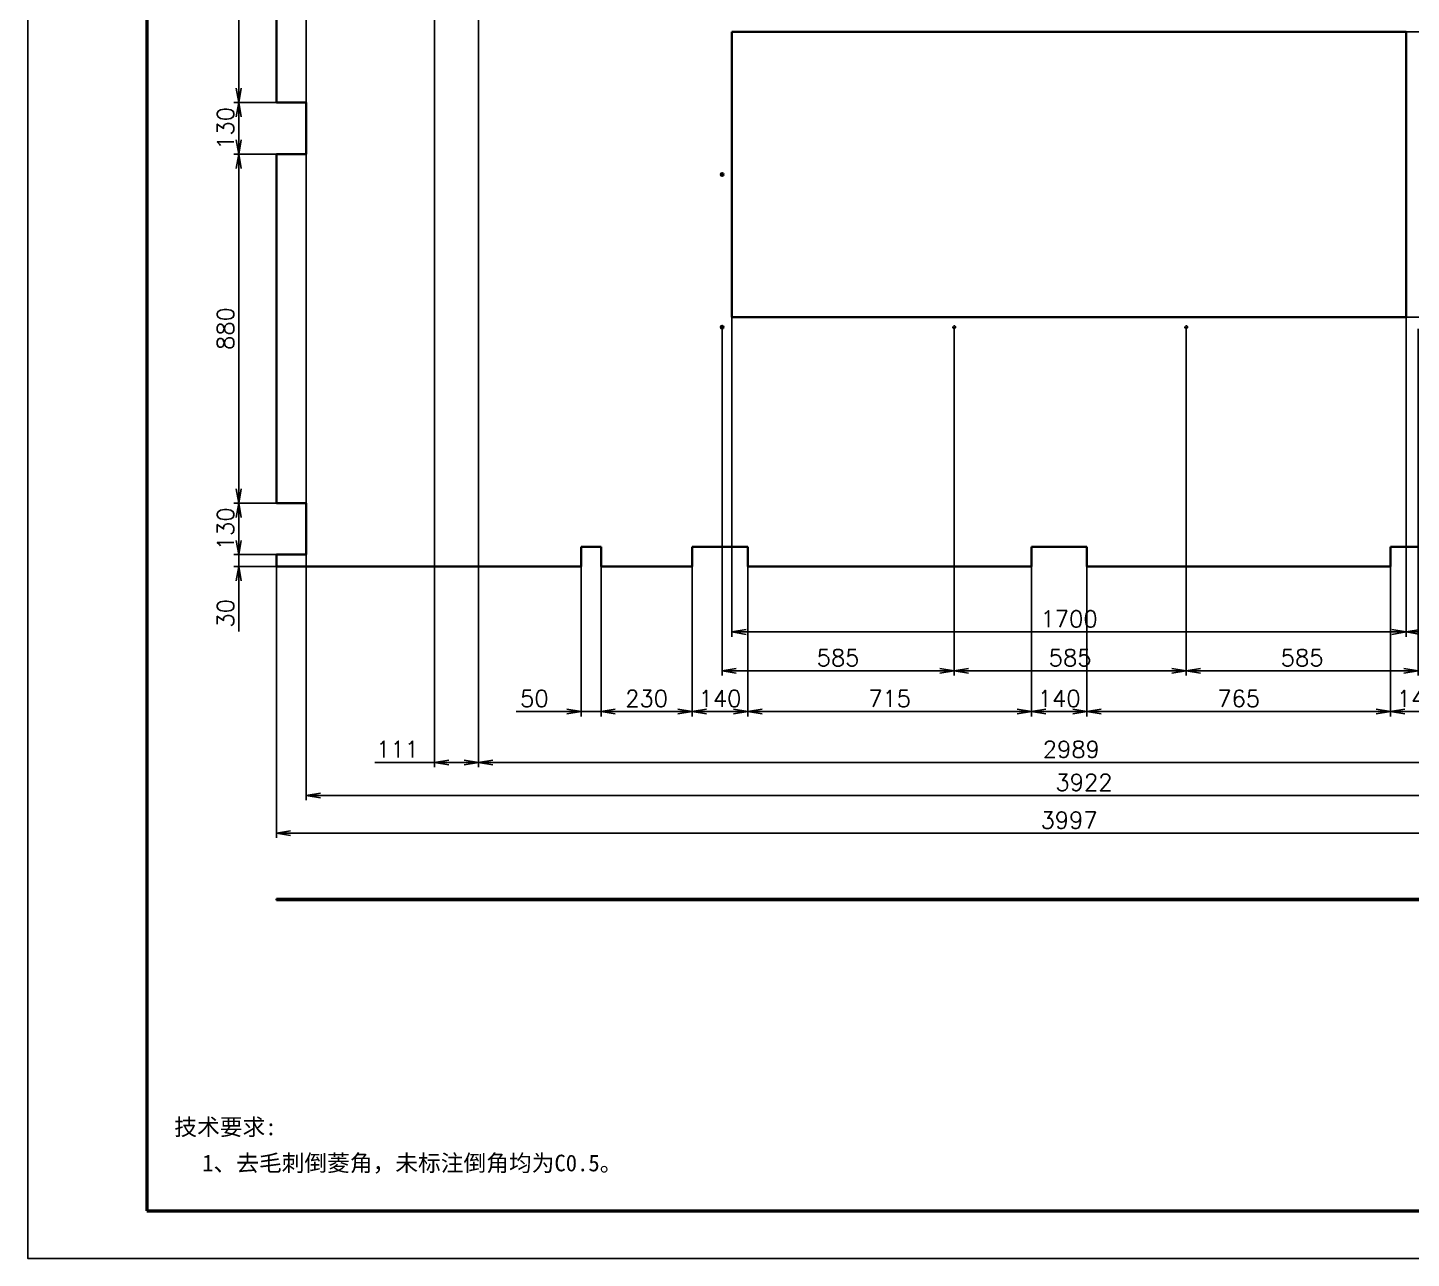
# Model space of a CAD drawing. Header units: millimetres. Extents: x -73083 to 81340, y -6859 to 6812.
# Drawn here: x -39061 to -35573, y -6850 to -3747 of the extents above; entities that cross this region are included whole.
import ezdxf

# ---------------------------------------------------------------- set-up
doc = ezdxf.new("R2010")
doc.units = ezdxf.units.MM
for name, pattern in [('AM_ISO02W050', [7.5, 6, -1.5]), ('AM_ISO08W050', [18, 12, -1.5, 3, -1.5]), ('DASHDOT', [18.5, 12, -3, 0.5, -3]), ('DASHED', [15, 12, -3])]:
    doc.linetypes.add(name, pattern=pattern)
doc.layers.add('A3', color=7, linetype='Continuous', plot=False)
for name, color, linetype, lineweight in [('AM_7', 2, 'AM_ISO08W050', 25), ('AM_HID', 1, 'AM_ISO02W050', 25), ('AM_VIS', 7, 'Continuous', 50), ('SOLID LINE', 7, 'Continuous', 30)]:
    doc.layers.add(name, color=color, linetype=linetype, lineweight=lineweight)
doc.layers.add('word_dim', color=253, linetype='Continuous')
doc.styles.get("Standard").update_dxf_attribs({"font": 'romans.shx', "bigfont": 'bigfont.shx'})
doc.dimstyles.new('STANDARD1-12', dxfattribs={"dimscale": 12, "dimtxt": 3.5, "dimasz": 3, "dimexe": 1, "dimexo": 0, "dimgap": 1, "dimtad": 3, "dimdec": 1, "dimdsep": 46, "dimtxsty": 'Standard', "dimblk1": 'OPEN', "dimblk2": 'OPEN', "dimsah": 1, "dimcen": 0, "dimclrd": 256, "dimclre": 256, "dimclrt": 3, "dimadec": 0, "dimazin": 0, "dimtfac": 1, "dimtdec": 1, "dimtmove": 0, "dimatfit": 3, "dimldrblk": 'OPEN', "dimfxl": 0, "dimtolj": 1, "dimtzin": 0, "dimarcsym": 0})

# ---------------------------------------------------------------- blocks, each defined once
blk = doc.blocks.new('_Open')
at = {"color": 0, "lineweight": -2}
for p, q in [((-1, 0.167), (0, 0)), ((-1, -0.167), (0, 0)), ((0, 0), (-1, 0))]:
    blk.add_line(p, q, dxfattribs=at)
blk = doc.blocks.new('*D883')
at = {"layer": 'DEFPOINTS', "color": 0, "linetype": 'Continuous', "ltscale": 2}
for p in [(-38434.4, -5105.6), (-34437.4, -5105.6), (-34437.4, -5778.2)]:
    blk.add_point(p, dxfattribs=at)
at = {"layer": 'word_dim', "linetype": 'Continuous', "lineweight": -2, "ltscale": 2}
for p, q in [((-38434.4, -5105.6), (-38434.4, -5790.2)), ((-34437.4, -5105.6), (-34437.4, -5790.2)), ((-38398.4, -5778.2), (-34473.4, -5778.2))]:
    blk.add_line(p, q, dxfattribs=at)
at = {"layer": 'word_dim', "linetype": 'Continuous', "lineweight": -2, "ltscale": 2, "xscale": 36, "yscale": 36, "zscale": 36, "rotation": 180}
blk.add_blockref('_Open', (-38434.4, -5778.2), dxfattribs=at)
at = {"layer": 'word_dim', "linetype": 'Continuous', "lineweight": -2, "ltscale": 2, "xscale": 36, "yscale": 36, "zscale": 36}
blk.add_blockref('_Open', (-34437.4, -5778.2), dxfattribs=at)
at = {"layer": 'word_dim', "color": 3, "linetype": 'Continuous', "ltscale": 2, "insert": (-36435.9, -5745.2), "char_height": 42, "attachment_point": 5}
blk.add_mtext('\\A1;3997', dxfattribs=at)
blk = doc.blocks.new('*D889')
at = {"layer": 'DEFPOINTS', "color": 0, "linetype": 'Continuous', "ltscale": 2}
for p in [(-35625.9, -5105.6), (-35485.9, -5105.6), (-35625.9, -5471.4)]:
    blk.add_point(p, dxfattribs=at)
at = {"layer": 'word_dim', "linetype": 'Continuous', "lineweight": -2, "ltscale": 2}
for p, q in [((-35625.9, -5105.6), (-35625.9, -5483.4)), ((-35485.9, -5105.6), (-35485.9, -5483.4)), ((-35521.9, -5471.4), (-35589.9, -5471.4))]:
    blk.add_line(p, q, dxfattribs=at)
at = {"layer": 'word_dim', "linetype": 'Continuous', "lineweight": -2, "ltscale": 2, "xscale": 36, "yscale": 36, "zscale": 36, "rotation": 180}
blk.add_blockref('_Open', (-35625.9, -5471.4), dxfattribs=at)
at = {"layer": 'word_dim', "linetype": 'Continuous', "lineweight": -2, "ltscale": 2, "xscale": 36, "yscale": 36, "zscale": 36}
blk.add_blockref('_Open', (-35485.9, -5471.4), dxfattribs=at)
at = {"layer": 'word_dim', "color": 3, "linetype": 'Continuous', "ltscale": 2, "insert": (-35555.9, -5438.4), "char_height": 42, "attachment_point": 5}
blk.add_mtext('\\A1;140', dxfattribs=at)
blk = doc.blocks.new('*D890')
at = {"layer": 'DEFPOINTS', "color": 0, "linetype": 'Continuous', "ltscale": 2}
for p in [(-36390.9, -5105.6), (-35625.9, -5105.6), (-36390.9, -5471.4)]:
    blk.add_point(p, dxfattribs=at)
at = {"layer": 'word_dim', "linetype": 'Continuous', "lineweight": -2, "ltscale": 2}
for p, q in [((-36390.9, -5105.6), (-36390.9, -5483.4)), ((-35625.9, -5105.6), (-35625.9, -5483.4)), ((-35661.9, -5471.4), (-36354.9, -5471.4))]:
    blk.add_line(p, q, dxfattribs=at)
at = {"layer": 'word_dim', "linetype": 'Continuous', "lineweight": -2, "ltscale": 2, "xscale": 36, "yscale": 36, "zscale": 36, "rotation": 180}
blk.add_blockref('_Open', (-36390.9, -5471.4), dxfattribs=at)
at = {"layer": 'word_dim', "linetype": 'Continuous', "lineweight": -2, "ltscale": 2, "xscale": 36, "yscale": 36, "zscale": 36}
blk.add_blockref('_Open', (-35625.9, -5471.4), dxfattribs=at)
at = {"layer": 'word_dim', "color": 3, "linetype": 'Continuous', "ltscale": 2, "insert": (-36008.4, -5438.4), "char_height": 42, "attachment_point": 5}
blk.add_mtext('\\A1;765', dxfattribs=at)
blk = doc.blocks.new('*D891')
at = {"layer": 'DEFPOINTS', "color": 0, "linetype": 'Continuous', "ltscale": 2}
for p in [(-36530.9, -5105.6), (-36390.9, -5105.6), (-36530.9, -5471.4)]:
    blk.add_point(p, dxfattribs=at)
at = {"layer": 'word_dim', "linetype": 'Continuous', "lineweight": -2, "ltscale": 2}
for p, q in [((-36530.9, -5105.6), (-36530.9, -5483.4)), ((-36390.9, -5105.6), (-36390.9, -5483.4)), ((-36426.9, -5471.4), (-36494.9, -5471.4))]:
    blk.add_line(p, q, dxfattribs=at)
at = {"layer": 'word_dim', "linetype": 'Continuous', "lineweight": -2, "ltscale": 2, "xscale": 36, "yscale": 36, "zscale": 36, "rotation": 180}
blk.add_blockref('_Open', (-36530.9, -5471.4), dxfattribs=at)
at = {"layer": 'word_dim', "linetype": 'Continuous', "lineweight": -2, "ltscale": 2, "xscale": 36, "yscale": 36, "zscale": 36}
blk.add_blockref('_Open', (-36390.9, -5471.4), dxfattribs=at)
at = {"layer": 'word_dim', "color": 3, "linetype": 'Continuous', "ltscale": 2, "insert": (-36460.9, -5438.4), "char_height": 42, "attachment_point": 5}
blk.add_mtext('\\A1;140', dxfattribs=at)
blk = doc.blocks.new('*D892')
at = {"layer": 'DEFPOINTS', "color": 0, "linetype": 'Continuous', "ltscale": 2}
for p in [(-37245.9, -5105.6), (-36530.9, -5105.6), (-37245.9, -5471.4)]:
    blk.add_point(p, dxfattribs=at)
at = {"layer": 'word_dim', "linetype": 'Continuous', "lineweight": -2, "ltscale": 2}
for p, q in [((-37245.9, -5105.6), (-37245.9, -5483.4)), ((-36530.9, -5105.6), (-36530.9, -5483.4)), ((-36566.9, -5471.4), (-37209.9, -5471.4))]:
    blk.add_line(p, q, dxfattribs=at)
at = {"layer": 'word_dim', "linetype": 'Continuous', "lineweight": -2, "ltscale": 2, "xscale": 36, "yscale": 36, "zscale": 36, "rotation": 180}
blk.add_blockref('_Open', (-37245.9, -5471.4), dxfattribs=at)
at = {"layer": 'word_dim', "linetype": 'Continuous', "lineweight": -2, "ltscale": 2, "xscale": 36, "yscale": 36, "zscale": 36}
blk.add_blockref('_Open', (-36530.9, -5471.4), dxfattribs=at)
at = {"layer": 'word_dim', "color": 3, "linetype": 'Continuous', "ltscale": 2, "insert": (-36888.4, -5438.4), "char_height": 42, "attachment_point": 5}
blk.add_mtext('\\A1;715', dxfattribs=at)
blk = doc.blocks.new('*D893')
at = {"layer": 'DEFPOINTS', "color": 0, "linetype": 'Continuous', "ltscale": 2}
for p in [(-37385.9, -5105.6), (-37245.9, -5105.6), (-37385.9, -5471.4)]:
    blk.add_point(p, dxfattribs=at)
at = {"layer": 'word_dim', "linetype": 'Continuous', "lineweight": -2, "ltscale": 2}
for p, q in [((-37385.9, -5105.6), (-37385.9, -5483.4)), ((-37245.9, -5105.6), (-37245.9, -5483.4)), ((-37281.9, -5471.4), (-37349.9, -5471.4))]:
    blk.add_line(p, q, dxfattribs=at)
at = {"layer": 'word_dim', "linetype": 'Continuous', "lineweight": -2, "ltscale": 2, "xscale": 36, "yscale": 36, "zscale": 36, "rotation": 180}
blk.add_blockref('_Open', (-37385.9, -5471.4), dxfattribs=at)
at = {"layer": 'word_dim', "linetype": 'Continuous', "lineweight": -2, "ltscale": 2, "xscale": 36, "yscale": 36, "zscale": 36}
blk.add_blockref('_Open', (-37245.9, -5471.4), dxfattribs=at)
at = {"layer": 'word_dim', "color": 3, "linetype": 'Continuous', "ltscale": 2, "insert": (-37315.9, -5438.4), "char_height": 42, "attachment_point": 5}
blk.add_mtext('\\A1;140', dxfattribs=at)
blk = doc.blocks.new('*D894')
at = {"layer": 'DEFPOINTS', "color": 0, "linetype": 'Continuous', "ltscale": 2}
for p in [(-37615.9, -5105.6), (-37385.9, -5105.6), (-37615.9, -5471.4)]:
    blk.add_point(p, dxfattribs=at)
at = {"layer": 'word_dim', "linetype": 'Continuous', "lineweight": -2, "ltscale": 2}
for p, q in [((-37615.9, -5105.6), (-37615.9, -5483.4)), ((-37385.9, -5105.6), (-37385.9, -5483.4)), ((-37421.9, -5471.4), (-37579.9, -5471.4))]:
    blk.add_line(p, q, dxfattribs=at)
at = {"layer": 'word_dim', "linetype": 'Continuous', "lineweight": -2, "ltscale": 2, "xscale": 36, "yscale": 36, "zscale": 36, "rotation": 180}
blk.add_blockref('_Open', (-37615.9, -5471.4), dxfattribs=at)
at = {"layer": 'word_dim', "linetype": 'Continuous', "lineweight": -2, "ltscale": 2, "xscale": 36, "yscale": 36, "zscale": 36}
blk.add_blockref('_Open', (-37385.9, -5471.4), dxfattribs=at)
at = {"layer": 'word_dim', "color": 3, "linetype": 'Continuous', "ltscale": 2, "insert": (-37500.9, -5438.4), "char_height": 42, "attachment_point": 5}
blk.add_mtext('\\A1;230', dxfattribs=at)
blk = doc.blocks.new('*D895')
at = {"layer": 'DEFPOINTS', "color": 0, "linetype": 'Continuous', "ltscale": 2}
for p in [(-37665.9, -5105.6), (-37615.9, -5105.6), (-37665.9, -5471.4)]:
    blk.add_point(p, dxfattribs=at)
at = {"layer": 'word_dim', "linetype": 'Continuous', "lineweight": -2, "ltscale": 2}
for p, q in [((-37665.9, -5105.6), (-37665.9, -5483.4)), ((-37615.9, -5105.6), (-37615.9, -5483.4)), ((-37701.9, -5471.4), (-37829.9, -5471.4)), ((-37615.9, -5471.4), (-37665.9, -5471.4)), ((-37579.9, -5471.4), (-37543.9, -5471.4))]:
    blk.add_line(p, q, dxfattribs=at)
at = {"layer": 'word_dim', "linetype": 'Continuous', "lineweight": -2, "ltscale": 2, "xscale": 36, "yscale": 36, "zscale": 36}
blk.add_blockref('_Open', (-37665.9, -5471.4), dxfattribs=at)
at = {"layer": 'word_dim', "linetype": 'Continuous', "lineweight": -2, "ltscale": 2, "xscale": 36, "yscale": 36, "zscale": 36, "rotation": 180}
blk.add_blockref('_Open', (-37615.9, -5471.4), dxfattribs=at)
at = {"layer": 'word_dim', "color": 3, "linetype": 'Continuous', "ltscale": 2, "insert": (-37783.9, -5438.4), "char_height": 42, "attachment_point": 5}
blk.add_mtext('\\A1;50', dxfattribs=at)
blk = doc.blocks.new('*D897')
at = {"layer": 'DEFPOINTS', "color": 0, "linetype": 'Continuous', "ltscale": 2}
for p in [(-38359.4, -3270.6), (-34437.4, -5105.6), (-34437.4, -5683)]:
    blk.add_point(p, dxfattribs=at)
at = {"layer": 'word_dim', "linetype": 'Continuous', "lineweight": -2, "ltscale": 2}
for p, q in [((-38359.4, -3270.6), (-38359.4, -5695)), ((-34437.4, -5105.6), (-34437.4, -5695)), ((-38323.4, -5683), (-34473.4, -5683))]:
    blk.add_line(p, q, dxfattribs=at)
at = {"layer": 'word_dim', "linetype": 'Continuous', "lineweight": -2, "ltscale": 2, "xscale": 36, "yscale": 36, "zscale": 36, "rotation": 180}
blk.add_blockref('_Open', (-38359.4, -5683), dxfattribs=at)
at = {"layer": 'word_dim', "linetype": 'Continuous', "lineweight": -2, "ltscale": 2, "xscale": 36, "yscale": 36, "zscale": 36}
blk.add_blockref('_Open', (-34437.4, -5683), dxfattribs=at)
at = {"layer": 'word_dim', "color": 3, "linetype": 'Continuous', "ltscale": 2, "insert": (-36398.4, -5650), "char_height": 42, "attachment_point": 5}
blk.add_mtext('\\A1;3922', dxfattribs=at)
blk = doc.blocks.new('*D898')
at = {"layer": 'DEFPOINTS', "color": 0, "linetype": 'Continuous', "ltscale": 2}
for p in [(-38529.4, -5075.6), (-38434.4, -5075.6), (-38434.4, -5105.6)]:
    blk.add_point(p, dxfattribs=at)
at = {"layer": 'word_dim', "linetype": 'Continuous', "lineweight": -2, "ltscale": 2}
for p, q in [((-38529.4, -5039.6), (-38529.4, -5003.6)), ((-38434.4, -5075.6), (-38541.4, -5075.6)), ((-38529.4, -5075.6), (-38529.4, -5105.6)), ((-38434.4, -5105.6), (-38541.4, -5105.6)), ((-38529.4, -5141.6), (-38529.4, -5269.6))]:
    blk.add_line(p, q, dxfattribs=at)
at = {"layer": 'word_dim', "linetype": 'Continuous', "lineweight": -2, "ltscale": 2, "xscale": 36, "yscale": 36, "zscale": 36}
for p, rotation in [((-38529.4, -5075.6), 270), ((-38529.4, -5105.6), 90)]:
    blk.add_blockref('_Open', p, dxfattribs=dict(at, rotation=rotation))
at = {"layer": 'word_dim', "color": 3, "linetype": 'Continuous', "ltscale": 2, "insert": (-38562.4, -5223.6), "char_height": 42, "attachment_point": 5, "rotation": 90}
blk.add_mtext('\\A1;30', dxfattribs=at)
blk = doc.blocks.new('*D899')
at = {"layer": 'DEFPOINTS', "color": 0, "linetype": 'Continuous', "ltscale": 2}
for p in [(-38529.4, -4945.6), (-38434.4, -4945.6), (-38434.4, -5075.6)]:
    blk.add_point(p, dxfattribs=at)
at = {"layer": 'word_dim', "linetype": 'Continuous', "lineweight": -2, "ltscale": 2}
for p, q in [((-38434.4, -4945.6), (-38541.4, -4945.6)), ((-38529.4, -5039.6), (-38529.4, -4981.6)), ((-38434.4, -5075.6), (-38541.4, -5075.6))]:
    blk.add_line(p, q, dxfattribs=at)
at = {"layer": 'word_dim', "linetype": 'Continuous', "lineweight": -2, "ltscale": 2, "xscale": 36, "yscale": 36, "zscale": 36}
for p, rotation in [((-38529.4, -4945.6), 90), ((-38529.4, -5075.6), 270)]:
    blk.add_blockref('_Open', p, dxfattribs=dict(at, rotation=rotation))
at = {"layer": 'word_dim', "color": 3, "linetype": 'Continuous', "ltscale": 2, "insert": (-38562.4, -5010.6), "char_height": 42, "attachment_point": 5, "rotation": 90}
blk.add_mtext('\\A1;130', dxfattribs=at)
blk = doc.blocks.new('*D900')
at = {"layer": 'DEFPOINTS', "color": 0, "linetype": 'Continuous', "ltscale": 2}
for p in [(-38529.4, -4065.6), (-38434.4, -4065.6), (-38434.4, -4945.6)]:
    blk.add_point(p, dxfattribs=at)
at = {"layer": 'word_dim', "linetype": 'Continuous', "lineweight": -2, "ltscale": 2}
for p, q in [((-38434.4, -4065.6), (-38541.4, -4065.6)), ((-38529.4, -4909.6), (-38529.4, -4101.6)), ((-38434.4, -4945.6), (-38541.4, -4945.6))]:
    blk.add_line(p, q, dxfattribs=at)
at = {"layer": 'word_dim', "linetype": 'Continuous', "lineweight": -2, "ltscale": 2, "xscale": 36, "yscale": 36, "zscale": 36}
for p, rotation in [((-38529.4, -4065.6), 90), ((-38529.4, -4945.6), 270)]:
    blk.add_blockref('_Open', p, dxfattribs=dict(at, rotation=rotation))
at = {"layer": 'word_dim', "color": 3, "linetype": 'Continuous', "ltscale": 2, "insert": (-38562.4, -4505.6), "char_height": 42, "attachment_point": 5, "rotation": 90}
blk.add_mtext('\\A1;880', dxfattribs=at)
blk = doc.blocks.new('*D901')
at = {"layer": 'DEFPOINTS', "color": 0, "linetype": 'Continuous', "ltscale": 2}
for p in [(-38529.4, -3935.6), (-38434.4, -3935.6), (-38434.4, -4065.6)]:
    blk.add_point(p, dxfattribs=at)
at = {"layer": 'word_dim', "linetype": 'Continuous', "lineweight": -2, "ltscale": 2}
for p, q in [((-38434.4, -3935.6), (-38541.4, -3935.6)), ((-38529.4, -4029.6), (-38529.4, -3971.6)), ((-38434.4, -4065.6), (-38541.4, -4065.6))]:
    blk.add_line(p, q, dxfattribs=at)
at = {"layer": 'word_dim', "linetype": 'Continuous', "lineweight": -2, "ltscale": 2, "xscale": 36, "yscale": 36, "zscale": 36}
for p, rotation in [((-38529.4, -3935.6), 90), ((-38529.4, -4065.6), 270)]:
    blk.add_blockref('_Open', p, dxfattribs=dict(at, rotation=rotation))
at = {"layer": 'word_dim', "color": 3, "linetype": 'Continuous', "ltscale": 2, "insert": (-38562.4, -4000.6), "char_height": 42, "attachment_point": 5, "rotation": 90}
blk.add_mtext('\\A1;130', dxfattribs=at)
blk = doc.blocks.new('*D902')
at = {"layer": 'DEFPOINTS', "color": 0, "linetype": 'Continuous', "ltscale": 2}
for p in [(-38529.4, -3270.6), (-38434.4, -3270.6), (-38434.4, -3935.6)]:
    blk.add_point(p, dxfattribs=at)
at = {"layer": 'word_dim', "linetype": 'Continuous', "lineweight": -2, "ltscale": 2}
for p, q in [((-38434.4, -3270.6), (-38541.4, -3270.6)), ((-38529.4, -3899.6), (-38529.4, -3306.6)), ((-38434.4, -3935.6), (-38541.4, -3935.6))]:
    blk.add_line(p, q, dxfattribs=at)
at = {"layer": 'word_dim', "linetype": 'Continuous', "lineweight": -2, "ltscale": 2, "xscale": 36, "yscale": 36, "zscale": 36}
for p, rotation in [((-38529.4, -3270.6), 90), ((-38529.4, -3935.6), 270)]:
    blk.add_blockref('_Open', p, dxfattribs=dict(at, rotation=rotation))
at = {"layer": 'word_dim', "color": 3, "linetype": 'Continuous', "ltscale": 2, "insert": (-38562.4, -3603.1), "char_height": 42, "attachment_point": 5, "rotation": 90}
blk.add_mtext('\\A1;665', dxfattribs=at)
blk = doc.blocks.new('*D908')
at = {"layer": 'DEFPOINTS', "color": 0, "linetype": 'Continuous', "ltscale": 2}
for p in [(-35585.9, -4476.9), (-34437.4, -5105.6), (-35585.9, -5270.6)]:
    blk.add_point(p, dxfattribs=at)
at = {"layer": 'word_dim', "linetype": 'Continuous', "lineweight": -2, "ltscale": 2}
for p, q in [((-35585.9, -4476.9), (-35585.9, -5282.6)), ((-34437.4, -5105.6), (-34437.4, -5282.6)), ((-34473.4, -5270.6), (-35549.9, -5270.6))]:
    blk.add_line(p, q, dxfattribs=at)
at = {"layer": 'word_dim', "linetype": 'Continuous', "lineweight": -2, "ltscale": 2, "xscale": 36, "yscale": 36, "zscale": 36, "rotation": 180}
blk.add_blockref('_Open', (-35585.9, -5270.6), dxfattribs=at)
at = {"layer": 'word_dim', "linetype": 'Continuous', "lineweight": -2, "ltscale": 2, "xscale": 36, "yscale": 36, "zscale": 36}
blk.add_blockref('_Open', (-34437.4, -5270.6), dxfattribs=at)
at = {"layer": 'word_dim', "color": 3, "linetype": 'Continuous', "ltscale": 2, "insert": (-35011.6, -5237.6), "char_height": 42, "attachment_point": 5}
blk.add_mtext('\\A1;1148.5', dxfattribs=at)
blk = doc.blocks.new('*D909')
at = {"layer": 'DEFPOINTS', "color": 0, "linetype": 'Continuous', "ltscale": 2}
for p in [(-37285.9, -4476.9), (-35585.9, -4476.9), (-37285.9, -5270.6)]:
    blk.add_point(p, dxfattribs=at)
at = {"layer": 'word_dim', "linetype": 'Continuous', "lineweight": -2, "ltscale": 2}
for p, q in [((-37285.9, -4476.9), (-37285.9, -5282.6)), ((-35585.9, -4476.9), (-35585.9, -5282.6)), ((-35621.9, -5270.6), (-37249.9, -5270.6))]:
    blk.add_line(p, q, dxfattribs=at)
at = {"layer": 'word_dim', "linetype": 'Continuous', "lineweight": -2, "ltscale": 2, "xscale": 36, "yscale": 36, "zscale": 36, "rotation": 180}
blk.add_blockref('_Open', (-37285.9, -5270.6), dxfattribs=at)
at = {"layer": 'word_dim', "linetype": 'Continuous', "lineweight": -2, "ltscale": 2, "xscale": 36, "yscale": 36, "zscale": 36}
blk.add_blockref('_Open', (-35585.9, -5270.6), dxfattribs=at)
at = {"layer": 'word_dim', "color": 3, "linetype": 'Continuous', "ltscale": 2, "insert": (-36435.9, -5237.6), "char_height": 42, "attachment_point": 5}
blk.add_mtext('\\A1;1700', dxfattribs=at)
blk = doc.blocks.new('*D910')
at = {"layer": 'DEFPOINTS', "color": 0, "linetype": 'Continuous', "ltscale": 2}
for p in [(-35585.9, -4476.9), (-34223, -4476.9), (-34449, -5105.6)]:
    blk.add_point(p, dxfattribs=at)
at = {"layer": 'word_dim', "linetype": 'Continuous', "lineweight": -2, "ltscale": 2}
for p, q in [((-35585.9, -4476.9), (-34211, -4476.9)), ((-34223, -5069.6), (-34223, -4512.9)), ((-34449, -5105.6), (-34211, -5105.6))]:
    blk.add_line(p, q, dxfattribs=at)
at = {"layer": 'word_dim', "linetype": 'Continuous', "lineweight": -2, "ltscale": 2, "xscale": 36, "yscale": 36, "zscale": 36}
for p, rotation in [((-34223, -4476.9), 90), ((-34223, -5105.6), 270)]:
    blk.add_blockref('_Open', p, dxfattribs=dict(at, rotation=rotation))
at = {"layer": 'word_dim', "color": 3, "linetype": 'Continuous', "ltscale": 2, "insert": (-34256, -4791.2), "char_height": 42, "attachment_point": 5, "rotation": 90}
blk.add_mtext('\\A1;628.7', dxfattribs=at)
blk = doc.blocks.new('*D911')
at = {"layer": 'DEFPOINTS', "color": 0, "linetype": 'Continuous', "ltscale": 2}
for p in [(-35585.9, -3756.9), (-34223, -3756.9), (-35585.9, -4476.9)]:
    blk.add_point(p, dxfattribs=at)
at = {"layer": 'word_dim', "linetype": 'Continuous', "lineweight": -2, "ltscale": 2}
for p, q in [((-35585.9, -3756.9), (-34211, -3756.9)), ((-34223, -4440.9), (-34223, -3792.9)), ((-35585.9, -4476.9), (-34211, -4476.9))]:
    blk.add_line(p, q, dxfattribs=at)
at = {"layer": 'word_dim', "linetype": 'Continuous', "lineweight": -2, "ltscale": 2, "xscale": 36, "yscale": 36, "zscale": 36}
for p, rotation in [((-34223, -3756.9), 90), ((-34223, -4476.9), 270)]:
    blk.add_blockref('_Open', p, dxfattribs=dict(at, rotation=rotation))
at = {"layer": 'word_dim', "color": 3, "linetype": 'Continuous', "ltscale": 2, "insert": (-34256, -4116.9), "char_height": 42, "attachment_point": 5, "rotation": 90}
blk.add_mtext('\\A1;720', dxfattribs=at)
blk = doc.blocks.new('*D940')
at = {"layer": 'DEFPOINTS', "color": 0, "linetype": 'Continuous', "ltscale": 2}
for p in [(-37924.9, -3545.6), (-34935.9, -3545.6), (-37924.9, -5599.6)]:
    blk.add_point(p, dxfattribs=at)
at = {"layer": 'word_dim', "linetype": 'Continuous', "lineweight": -2, "ltscale": 2}
for p, q in [((-37924.9, -3545.6), (-37924.9, -5611.6)), ((-34935.9, -3545.6), (-34935.9, -5611.6)), ((-34971.9, -5599.6), (-37888.9, -5599.6))]:
    blk.add_line(p, q, dxfattribs=at)
at = {"layer": 'word_dim', "linetype": 'Continuous', "lineweight": -2, "ltscale": 2, "xscale": 36, "yscale": 36, "zscale": 36, "rotation": 180}
blk.add_blockref('_Open', (-37924.9, -5599.6), dxfattribs=at)
at = {"layer": 'word_dim', "linetype": 'Continuous', "lineweight": -2, "ltscale": 2, "xscale": 36, "yscale": 36, "zscale": 36}
blk.add_blockref('_Open', (-34935.9, -5599.6), dxfattribs=at)
at = {"layer": 'word_dim', "color": 3, "linetype": 'Continuous', "ltscale": 2, "insert": (-36430.4, -5566.6), "char_height": 42, "attachment_point": 5}
blk.add_mtext('\\A1;2989', dxfattribs=at)
blk = doc.blocks.new('*D941')
at = {"layer": 'DEFPOINTS', "color": 0, "linetype": 'Continuous', "ltscale": 2}
for p in [(-38035.9, -3545.6), (-37924.9, -3545.6), (-38035.9, -5599.6)]:
    blk.add_point(p, dxfattribs=at)
at = {"layer": 'word_dim', "linetype": 'Continuous', "lineweight": -2, "ltscale": 2}
for p, q in [((-38035.9, -3545.6), (-38035.9, -5611.6)), ((-37924.9, -3545.6), (-37924.9, -5611.6)), ((-38035.9, -5599.6), (-38185.9, -5599.6)), ((-37960.9, -5599.6), (-37999.9, -5599.6))]:
    blk.add_line(p, q, dxfattribs=at)
at = {"layer": 'word_dim', "linetype": 'Continuous', "lineweight": -2, "ltscale": 2, "xscale": 36, "yscale": 36, "zscale": 36, "rotation": 180}
blk.add_blockref('_Open', (-38035.9, -5599.6), dxfattribs=at)
at = {"layer": 'word_dim', "linetype": 'Continuous', "lineweight": -2, "ltscale": 2, "xscale": 36, "yscale": 36, "zscale": 36}
blk.add_blockref('_Open', (-37924.9, -5599.6), dxfattribs=at)
at = {"layer": 'word_dim', "color": 3, "linetype": 'Continuous', "ltscale": 2, "insert": (-38128.9, -5566.6), "char_height": 42, "attachment_point": 5}
blk.add_mtext('\\A1;111', dxfattribs=at)
blk = doc.blocks.new('*D1105')
at = {"layer": 'DEFPOINTS', "color": 0, "linetype": 'Continuous', "ltscale": 2}
for p in [(-36140.9, -4506.4), (-35555.9, -4506.4), (-36140.9, -5368.6)]:
    blk.add_point(p, dxfattribs=at)
at = {"layer": 'word_dim', "lineweight": -2, "ltscale": 2}
for p, q in [((-36140.9, -4506.4), (-36140.9, -5380.6)), ((-35555.9, -4506.4), (-35555.9, -5380.6)), ((-35591.9, -5368.6), (-36104.9, -5368.6))]:
    blk.add_line(p, q, dxfattribs=at)
at = {"layer": 'word_dim', "linetype": 'Continuous', "lineweight": -2, "ltscale": 2, "xscale": 36, "yscale": 36, "zscale": 36, "rotation": 180}
blk.add_blockref('_Open', (-36140.9, -5368.6), dxfattribs=at)
at = {"layer": 'word_dim', "linetype": 'Continuous', "lineweight": -2, "ltscale": 2, "xscale": 36, "yscale": 36, "zscale": 36}
blk.add_blockref('_Open', (-35555.9, -5368.6), dxfattribs=at)
at = {"layer": 'word_dim', "color": 3, "linetype": 'Continuous', "ltscale": 2, "insert": (-35848.4, -5335.6), "char_height": 42, "attachment_point": 5}
blk.add_mtext('\\A1;585', dxfattribs=at)
blk = doc.blocks.new('*D1106')
at = {"layer": 'DEFPOINTS', "color": 0, "linetype": 'Continuous', "ltscale": 2}
for p in [(-36725.9, -4506.4), (-36140.9, -4506.4), (-36725.9, -5368.6)]:
    blk.add_point(p, dxfattribs=at)
at = {"layer": 'word_dim', "lineweight": -2, "ltscale": 2}
for p, q in [((-36725.9, -4506.4), (-36725.9, -5380.6)), ((-36140.9, -4506.4), (-36140.9, -5380.6)), ((-36176.9, -5368.6), (-36689.9, -5368.6))]:
    blk.add_line(p, q, dxfattribs=at)
at = {"layer": 'word_dim', "linetype": 'Continuous', "lineweight": -2, "ltscale": 2, "xscale": 36, "yscale": 36, "zscale": 36, "rotation": 180}
blk.add_blockref('_Open', (-36725.9, -5368.6), dxfattribs=at)
at = {"layer": 'word_dim', "linetype": 'Continuous', "lineweight": -2, "ltscale": 2, "xscale": 36, "yscale": 36, "zscale": 36}
blk.add_blockref('_Open', (-36140.9, -5368.6), dxfattribs=at)
at = {"layer": 'word_dim', "color": 3, "linetype": 'Continuous', "ltscale": 2, "insert": (-36433.4, -5335.6), "char_height": 42, "attachment_point": 5}
blk.add_mtext('\\A1;585', dxfattribs=at)
blk = doc.blocks.new('*D1107')
at = {"layer": 'DEFPOINTS', "color": 0, "linetype": 'Continuous', "ltscale": 2}
for p in [(-37310.9, -4506.4), (-36725.9, -4506.4), (-37310.9, -5368.6)]:
    blk.add_point(p, dxfattribs=at)
at = {"layer": 'word_dim', "lineweight": -2, "ltscale": 2}
for p, q in [((-37310.9, -4506.4), (-37310.9, -5380.6)), ((-36725.9, -4506.4), (-36725.9, -5380.6)), ((-36761.9, -5368.6), (-37274.9, -5368.6))]:
    blk.add_line(p, q, dxfattribs=at)
at = {"layer": 'word_dim', "linetype": 'Continuous', "lineweight": -2, "ltscale": 2, "xscale": 36, "yscale": 36, "zscale": 36, "rotation": 180}
blk.add_blockref('_Open', (-37310.9, -5368.6), dxfattribs=at)
at = {"layer": 'word_dim', "linetype": 'Continuous', "lineweight": -2, "ltscale": 2, "xscale": 36, "yscale": 36, "zscale": 36}
blk.add_blockref('_Open', (-36725.9, -5368.6), dxfattribs=at)
at = {"layer": 'word_dim', "color": 3, "linetype": 'Continuous', "ltscale": 2, "insert": (-37018.4, -5335.6), "char_height": 42, "attachment_point": 5}
blk.add_mtext('\\A1;585', dxfattribs=at)

msp = doc.modelspace()

# ---------------------------------------------------------------- linework, layer by layer
at = {"layer": 'A3', "linetype": 'Continuous'}
msp.add_lwpolyline([(-39061.36138, -1810.23226), (-31933.36138, -1810.23226), (-31933.36138, -6850.23226), (-39061.36138, -6850.23226)], close=True, dxfattribs=at)
at = {"layer": 'AM_7', "linetype": 'DASHDOT', "lineweight": 13, "ltscale": 0.227496}
for p, q in [((-37310.89823, -4112.33366), (-37310.89823, -4121.43352)), ((-37310.89823, -4497.33366), (-37310.89823, -4506.43352)), ((-36725.89823, -4497.33366), (-36725.89823, -4506.43352)), ((-36140.89823, -4497.33366), (-36140.89823, -4506.43352))]:
    msp.add_line(p, q, dxfattribs=at)
at = {"layer": 'AM_7', "linetype": 'DASHDOT', "lineweight": 13, "ltscale": 0.227502}
for p, q in [((-37306.34818, -4116.88347), (-37315.44828, -4116.88347)), ((-37306.34818, -4501.88347), (-37315.44828, -4501.88347)), ((-36721.34818, -4501.88347), (-36730.44828, -4501.88347))]:
    msp.add_line(p, q, dxfattribs=at)
at = {"layer": 'AM_7', "linetype": 'DASHDOT', "lineweight": 13, "ltscale": 0.227499}
msp.add_line((-36136.3483, -4501.88347), (-36145.44828, -4501.88347), dxfattribs=at)
at = {"layer": 'AM_HID', "linetype": 'DASHED', "lineweight": 13, "ltscale": 0.075}
for p, q in [((-38359.39872, -5943.94226), (-38359.39872, -5946.94226)), ((-38034.89628, -5943.94226), (-38034.89628, -5946.94226)), ((-37924.89725, -5943.94226), (-37924.89725, -5946.94226)), ((-37720.89872, -5943.94226), (-37720.89872, -5946.94226)), ((-37585.89872, -5943.94226), (-37585.89872, -5946.94226)), ((-37565.89896, -5943.94226), (-37565.89896, -5946.94226)), ((-37470.89896, -5943.94226), (-37470.89896, -5946.94226)), ((-37455.89896, -5943.94226), (-37455.89896, -5946.94226)), ((-37314.39823, -5943.94226), (-37314.39823, -5946.94226)), ((-37314.39823, -5943.94226), (-37314.39823, -5946.94226)), ((-37314.39823, -5943.94226), (-37314.39823, -5946.94226)), ((-37307.39823, -5943.94226), (-37307.39823, -5946.94226)), ((-37307.39823, -5943.94226), (-37307.39823, -5946.94226)), ((-37307.39823, -5943.94226), (-37307.39823, -5946.94226)), ((-37285.89823, -5943.94226), (-37285.89823, -5946.94226)), ((-36925.89896, -5943.94226), (-36925.89896, -5946.94226)), ((-36775.89896, -5943.94226), (-36775.89896, -5946.94226)), ((-36345.89835, -5943.94226), (-36345.89835, -5946.94226)), ((-36215.89835, -5943.94226), (-36215.89835, -5946.94226)), ((-35585.89823, -5943.94226), (-35585.89823, -5946.94226))]:
    msp.add_line(p, q, dxfattribs=at)
at = {"layer": 'AM_HID', "linetype": 'DASHED', "lineweight": 13, "ltscale": 0.164288}
for p, q in [((-36722.8267, -5943.94543), (-36729.39823, -5943.94543)), ((-36137.8267, -5943.94836), (-36144.39823, -5943.94836))]:
    msp.add_line(p, q, dxfattribs=at)
at = {"layer": 'AM_HID', "linetype": 'DASHED', "lineweight": 13, "ltscale": 0.074921}
for p, q in [((-36729.39823, -5943.94543), (-36729.39823, -5946.94226)), ((-36729.39823, -5943.94543), (-36729.39823, -5946.94226)), ((-36722.39823, -5943.94543), (-36722.39823, -5946.94226)), ((-36722.39823, -5943.94543), (-36722.39823, -5946.94226))]:
    msp.add_line(p, q, dxfattribs=at)
at = {"layer": 'AM_HID', "linetype": 'DASHED', "lineweight": 13, "ltscale": 0.010712}
for p, q in [((-36722.39823, -5943.94543), (-36722.8267, -5943.94543)), ((-36137.39823, -5943.94836), (-36137.8267, -5943.94836))]:
    msp.add_line(p, q, dxfattribs=at)
at = {"layer": 'AM_HID', "linetype": 'DASHED', "lineweight": 13, "ltscale": 0.074847}
for p, q in [((-36144.39823, -5943.94836), (-36144.39823, -5946.94226)), ((-36137.39823, -5943.94836), (-36137.39823, -5946.94226))]:
    msp.add_line(p, q, dxfattribs=at)
at = {"layer": 'AM_HID', "linetype": 'DASHED', "lineweight": 13, "ltscale": 0.074844}
for p, q in [((-36144.39823, -5943.94848), (-36144.39823, -5946.94226)), ((-36137.39823, -5943.94848), (-36137.39823, -5946.94226))]:
    msp.add_line(p, q, dxfattribs=at)
at = {"layer": 'AM_HID', "linetype": 'DASHED', "lineweight": 13}
for centre in [(-36725.89823, -4501.88347), (-36140.89823, -4501.88347)]:
    msp.add_circle(centre, 3.5, dxfattribs=at)
at = {"layer": 'AM_VIS', "linetype": 'Continuous'}
for p, q in [((-38761.36138, -1930.23226), (-38761.36138, -6730.23226)), ((-38761.36138, -6730.23226), (-32053.36138, -6730.23226))]:
    msp.add_line(p, q, dxfattribs=at)
at = {"layer": 'AM_VIS', "lineweight": 35}
for p, q in [((-38434.39872, -3270.60222), (-38434.39872, -3935.60222)), ((-37285.89823, -3756.88347), (-37285.89823, -4476.88347)), ((-37285.89823, -3756.88347), (-35585.89823, -3756.88347)), ((-35585.89823, -4476.88347), (-35585.89823, -3756.88347)), ((-38359.39872, -3935.60222), (-38434.39872, -3935.60222)), ((-38359.39872, -3935.60222), (-38359.39872, -4065.60222)), ((-38434.39872, -4065.60222), (-38359.39872, -4065.60222)), ((-38434.39872, -4065.60222), (-38434.39872, -4945.60295)), ((-35585.89823, -4476.88347), (-37285.89823, -4476.88347)), ((-38434.39872, -4945.60295), (-38359.39872, -4945.60295)), ((-38359.39872, -5075.60295), (-38359.39872, -4945.60295)), ((-37665.89896, -5055.60588), (-37665.89896, -5105.60295)), ((-37665.89896, -5055.60588), (-37615.89896, -5055.60588)), ((-37615.89896, -5105.60295), (-37615.89896, -5055.60588)), ((-37385.89872, -5105.60295), (-37385.89872, -5055.60295)), ((-37385.89872, -5055.60295), (-37245.89872, -5055.60295)), ((-37245.89872, -5055.60295), (-37245.89872, -5105.60295)), ((-36530.89872, -5055.60295), (-36530.89872, -5105.60295)), ((-36530.89872, -5055.60295), (-36390.89872, -5055.60295)), ((-36390.89872, -5105.60295), (-36390.89872, -5055.60295)), ((-35625.89872, -5055.60295), (-35625.89872, -5105.60295)), ((-35625.89872, -5055.60295), (-35485.89872, -5055.60295)), ((-38359.39872, -5075.60295), (-38434.39872, -5075.60295)), ((-38434.39872, -5075.60295), (-38434.39872, -5105.60295)), ((-37665.89896, -5105.60295), (-38434.39872, -5105.60295)), ((-37385.89872, -5105.60295), (-37615.89896, -5105.60295)), ((-36530.89872, -5105.60295), (-37245.89872, -5105.60295)), ((-35625.89872, -5105.60295), (-36390.89872, -5105.60295)), ((-37665.89896, -5943.94226), (-38434.39872, -5943.94226)), ((-37665.89896, -5946.94226), (-38434.39872, -5946.94226)), ((-37665.89896, -5943.94226), (-37615.89896, -5943.94226)), ((-37665.89896, -5946.94226), (-37615.89896, -5946.94226)), ((-37385.89872, -5943.94226), (-37615.89896, -5943.94226)), ((-37385.89872, -5946.94226), (-37615.89896, -5946.94226)), ((-37385.89872, -5943.94226), (-37245.89872, -5943.94226)), ((-37385.89872, -5946.94226), (-37245.89872, -5946.94226)), ((-36530.89872, -5943.94226), (-37245.89872, -5943.94226)), ((-36530.89872, -5946.94226), (-37245.89872, -5946.94226)), ((-36530.89872, -5943.94226), (-36390.89872, -5943.94226)), ((-36530.89872, -5946.94226), (-36390.89872, -5946.94226)), ((-35625.89872, -5943.94226), (-36390.89872, -5943.94226)), ((-35625.89872, -5946.94226), (-36390.89872, -5946.94226)), ((-35625.89872, -5943.94226), (-35485.89872, -5943.94226)), ((-35625.89872, -5946.94226), (-35485.89872, -5946.94226))]:
    msp.add_line(p, q, dxfattribs=at)
at = {"layer": 'AM_VIS', "lineweight": 35, "ltscale": 0.075}
for p, q in [((-38434.39872, -5946.94226), (-38434.39872, -5943.94226)), ((-37665.89896, -5943.94226), (-37665.89896, -5946.94226)), ((-37615.89896, -5943.94226), (-37615.89896, -5946.94226)), ((-37385.89872, -5943.94226), (-37385.89872, -5946.94226)), ((-37245.89872, -5943.94226), (-37245.89872, -5946.94226)), ((-36530.89872, -5943.94226), (-36530.89872, -5946.94226)), ((-36390.89872, -5943.94226), (-36390.89872, -5946.94226)), ((-35625.89872, -5943.94226), (-35625.89872, -5946.94226))]:
    msp.add_line(p, q, dxfattribs=at)
at = {"layer": 'AM_VIS', "lineweight": 35}
for centre in [(-37310.89823, -4116.88347), (-37310.89823, -4501.88347)]:
    msp.add_circle(centre, 3.5, dxfattribs=at)

# ---------------------------------------------------------------- texts
at = {"layer": 'SOLID LINE', "ltscale": 0.5, "char_height": 42, "attachment_point": 1}
for s, insert, width in [('\\pt252;{\\fSimHei|b0|i0|c134|p2;\\C3;技术要求:}', (-38691.58803, -6497.92847), 360.7263119), ('\\pt252;{\\fSimHei|b0|i0|c134|p2;\\C3;\\P1、去毛刺倒菱角，未标注倒角均为C0.5。}', (-38621.39614, -6518.82296), 1339.0912226)]:
    msp.add_mtext(s, dxfattribs=dict(at, insert=insert, width=width))

# ---------------------------------------------------------------- dimensions: what is measured, and where the dimension line sits
at = {"layer": 'word_dim', "linetype": 'Continuous', "ltscale": 2}
for base, p1, p2, picture, middle in [((-38529.41869, -3270.61351), (-38434.40189, -3935.61357), (-38434.40351, -3270.61351), '*D902', (-38562.41869, -3603.11354)), ((-34223.01144, -3756.88347), (-35585.89823, -4476.88347), (-35585.89823, -3756.88347), '*D911', (-34256.01144, -4116.88347)), ((-38529.41869, -3935.61357), (-38434.40165, -4065.61357), (-38434.40189, -3935.61357), '*D901', (-38562.41869, -4000.61357)), ((-38529.41869, -4065.61357), (-38434.39872, -4945.61418), (-38434.40165, -4065.61357), '*D900', (-38562.41869, -4505.61388)), ((-34223.01144, -4476.88347), (-34448.98534, -5105.60298), (-35585.89823, -4476.88347), '*D910', (-34256.01144, -4791.24323)), ((-38529.41869, -4945.61418), (-38434.39872, -5075.61418), (-38434.39872, -4945.61418), '*D899', (-38562.41869, -5010.61418))]:
    dim = msp.add_linear_dim(base=base, p1=p1, p2=p2, angle=90, dimstyle='STANDARD1-12', dxfattribs=at)
    dim.commit()
    dim.dimension.update_dxf_attribs({"geometry": picture, "text_midpoint": middle})
dim = msp.add_linear_dim(base=(-34437.39872, -5682.98948), p1=(-38359.40262, -3270.61333), p2=(-34437.39872, -5105.60295), dimstyle='STANDARD1-12', dxfattribs=at)
dim.commit()
dim.dimension.update_dxf_attribs({"geometry": '*D897', "text_midpoint": (-36398.40067, -5682.98948), "dimtype": 160})
for base, p1, p2, picture, middle in [((-38035.90482, -5599.64005), (-37924.90165, -3545.62657), (-38035.90482, -3545.62709), '*D941', (-38128.90482, -5566.64005)), ((-37924.90165, -5599.64005), (-34935.90482, -3545.61049), (-37924.90165, -3545.62657), '*D940', (-36430.40323, -5566.64005)), ((-37285.89823, -5270.59837), (-35585.89823, -4476.88347), (-37285.89823, -4476.88347), '*D909', (-36435.89823, -5237.59837)), ((-35585.89823, -5270.59837), (-34437.39872, -5105.61418), (-35585.89823, -4476.88347), '*D908', (-35011.64847, -5237.59837)), ((-34437.39872, -5778.18059), (-38434.39872, -5105.61418), (-34437.39872, -5105.61418), '*D883', (-36435.89872, -5745.18059)), ((-37665.89896, -5471.37545), (-37615.89896, -5105.61198), (-37665.89896, -5105.61211), '*D895', (-37783.89896, -5438.37545)), ((-37615.89896, -5471.37545), (-37385.89872, -5105.61125), (-37615.89896, -5105.61198), '*D894', (-37500.89884, -5438.37545)), ((-37385.89872, -5471.37545), (-37245.89872, -5105.61076), (-37385.89872, -5105.6111), '*D893', (-37315.89872, -5438.37545)), ((-37245.89872, -5471.37545), (-36530.89872, -5105.60881), (-37245.89872, -5105.61076), '*D892', (-36888.39872, -5438.37545)), ((-36530.89872, -5471.37545), (-36390.89872, -5105.60824), (-36530.89872, -5105.60881), '*D891', (-36460.89872, -5438.37545)), ((-36390.89872, -5471.37545), (-35625.89872, -5105.60637), (-36390.89872, -5105.60824), '*D890', (-36008.39872, -5438.37545)), ((-35625.89872, -5471.37545), (-35485.89872, -5105.60595), (-35625.89872, -5105.60637), '*D889', (-35555.89872, -5438.37545))]:
    dim = msp.add_linear_dim(base=base, p1=p1, p2=p2, dimstyle='STANDARD1-12', dxfattribs=at)
    dim.commit()
    dim.dimension.update_dxf_attribs({"geometry": picture, "text_midpoint": middle})
for base, p1, p2, picture, middle in [((-37310.89823, -5368.62895), (-36725.89823, -4506.43352), (-37310.89823, -4506.43352), '*D1107', (-37018.39823, -5335.62895)), ((-36725.89823, -5368.62895), (-36140.89823, -4506.43352), (-36725.89823, -4506.43352), '*D1106', (-36433.39823, -5335.62895)), ((-36140.89823, -5368.62895), (-35555.89823, -4506.43352), (-36140.89823, -4506.43352), '*D1105', (-35848.39823, -5335.62895))]:
    dim = msp.add_linear_dim(base=base, p1=p1, p2=p2, dimstyle='STANDARD1-12', override={"dimarcsym": 1}, dxfattribs=at)
    dim.commit()
    dim.dimension.update_dxf_attribs({"geometry": picture, "text_midpoint": middle})
dim = msp.add_linear_dim(base=(-38529.41869, -5075.61418), p1=(-38434.39872, -5105.61418), p2=(-38434.39872, -5075.61418), angle=90, dimstyle='STANDARD1-12', dxfattribs=at)
dim.commit()
dim.dimension.update_dxf_attribs({"geometry": '*D898', "text_midpoint": (-38529.41869, -5223.61418), "dimtype": 160})

doc.saveas('drawing.dxf')
